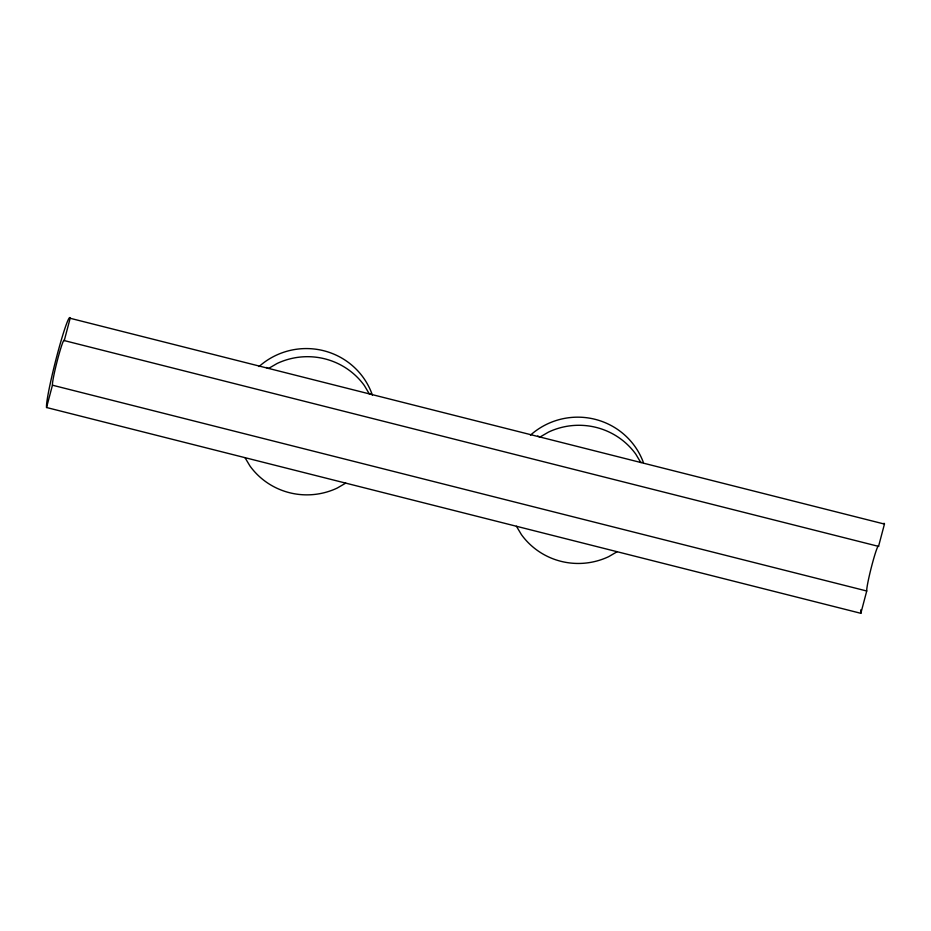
<?xml version="1.0" encoding="UTF-8"?>
<svg xmlns="http://www.w3.org/2000/svg" width="931" height="931" viewBox="0 0 931 931"><rect width="100%" height="100%" fill="white"/><g stroke="black" fill="none" stroke-linecap="round" stroke-linejoin="round"><path stroke-width="1.4" d="M46.55 407.51L52.45 385.201A23.38 1.583 -75.8 0 1 57.769 358.831A23.38 1.583 -75.8 0 1 64.262 340.583L70.162 318.274L884.45 524.072L878.55 546.381A23.38 1.583 -75.8 0 0 872.056 564.628A23.38 1.583 -75.8 0 0 866.738 590.999L860.838 613.308L46.55 407.51A46.771 3.165 -75.8 0 1 57.187 354.781A46.771 3.165 -75.8 0 1 70.162 318.274M345.727 483.119L337.22 488.065A70.151 69.069 -8.2 0 1 249.985 466.024L245.004 457.668M617.148 551.722L608.653 556.668A70.151 69.069 -8.2 0 1 521.418 534.615L516.426 526.259M370.224 393.755L369.328 393.883L364.347 385.527A70.151 69.069 -8.2 0 0 277.112 363.486L268.605 368.432L266.359 367.466M641.657 462.358L640.761 462.486L635.78 454.13A70.151 69.069 -8.2 0 0 548.545 432.077L540.038 437.023L537.687 436.08M64.262 340.583L878.55 546.381M52.45 385.201L866.738 590.999M259.027 366.558A70.151 69.069 -8.2 0 1 372.423 395.21M530.461 435.149A70.151 69.069 -8.2 0 1 643.402 462.544M860.838 613.308A46.771 3.165 -75.8 0 1 860.942 609.677M883.74 523.49A46.771 3.165 -75.8 0 1 884.45 524.072"/></g></svg>
